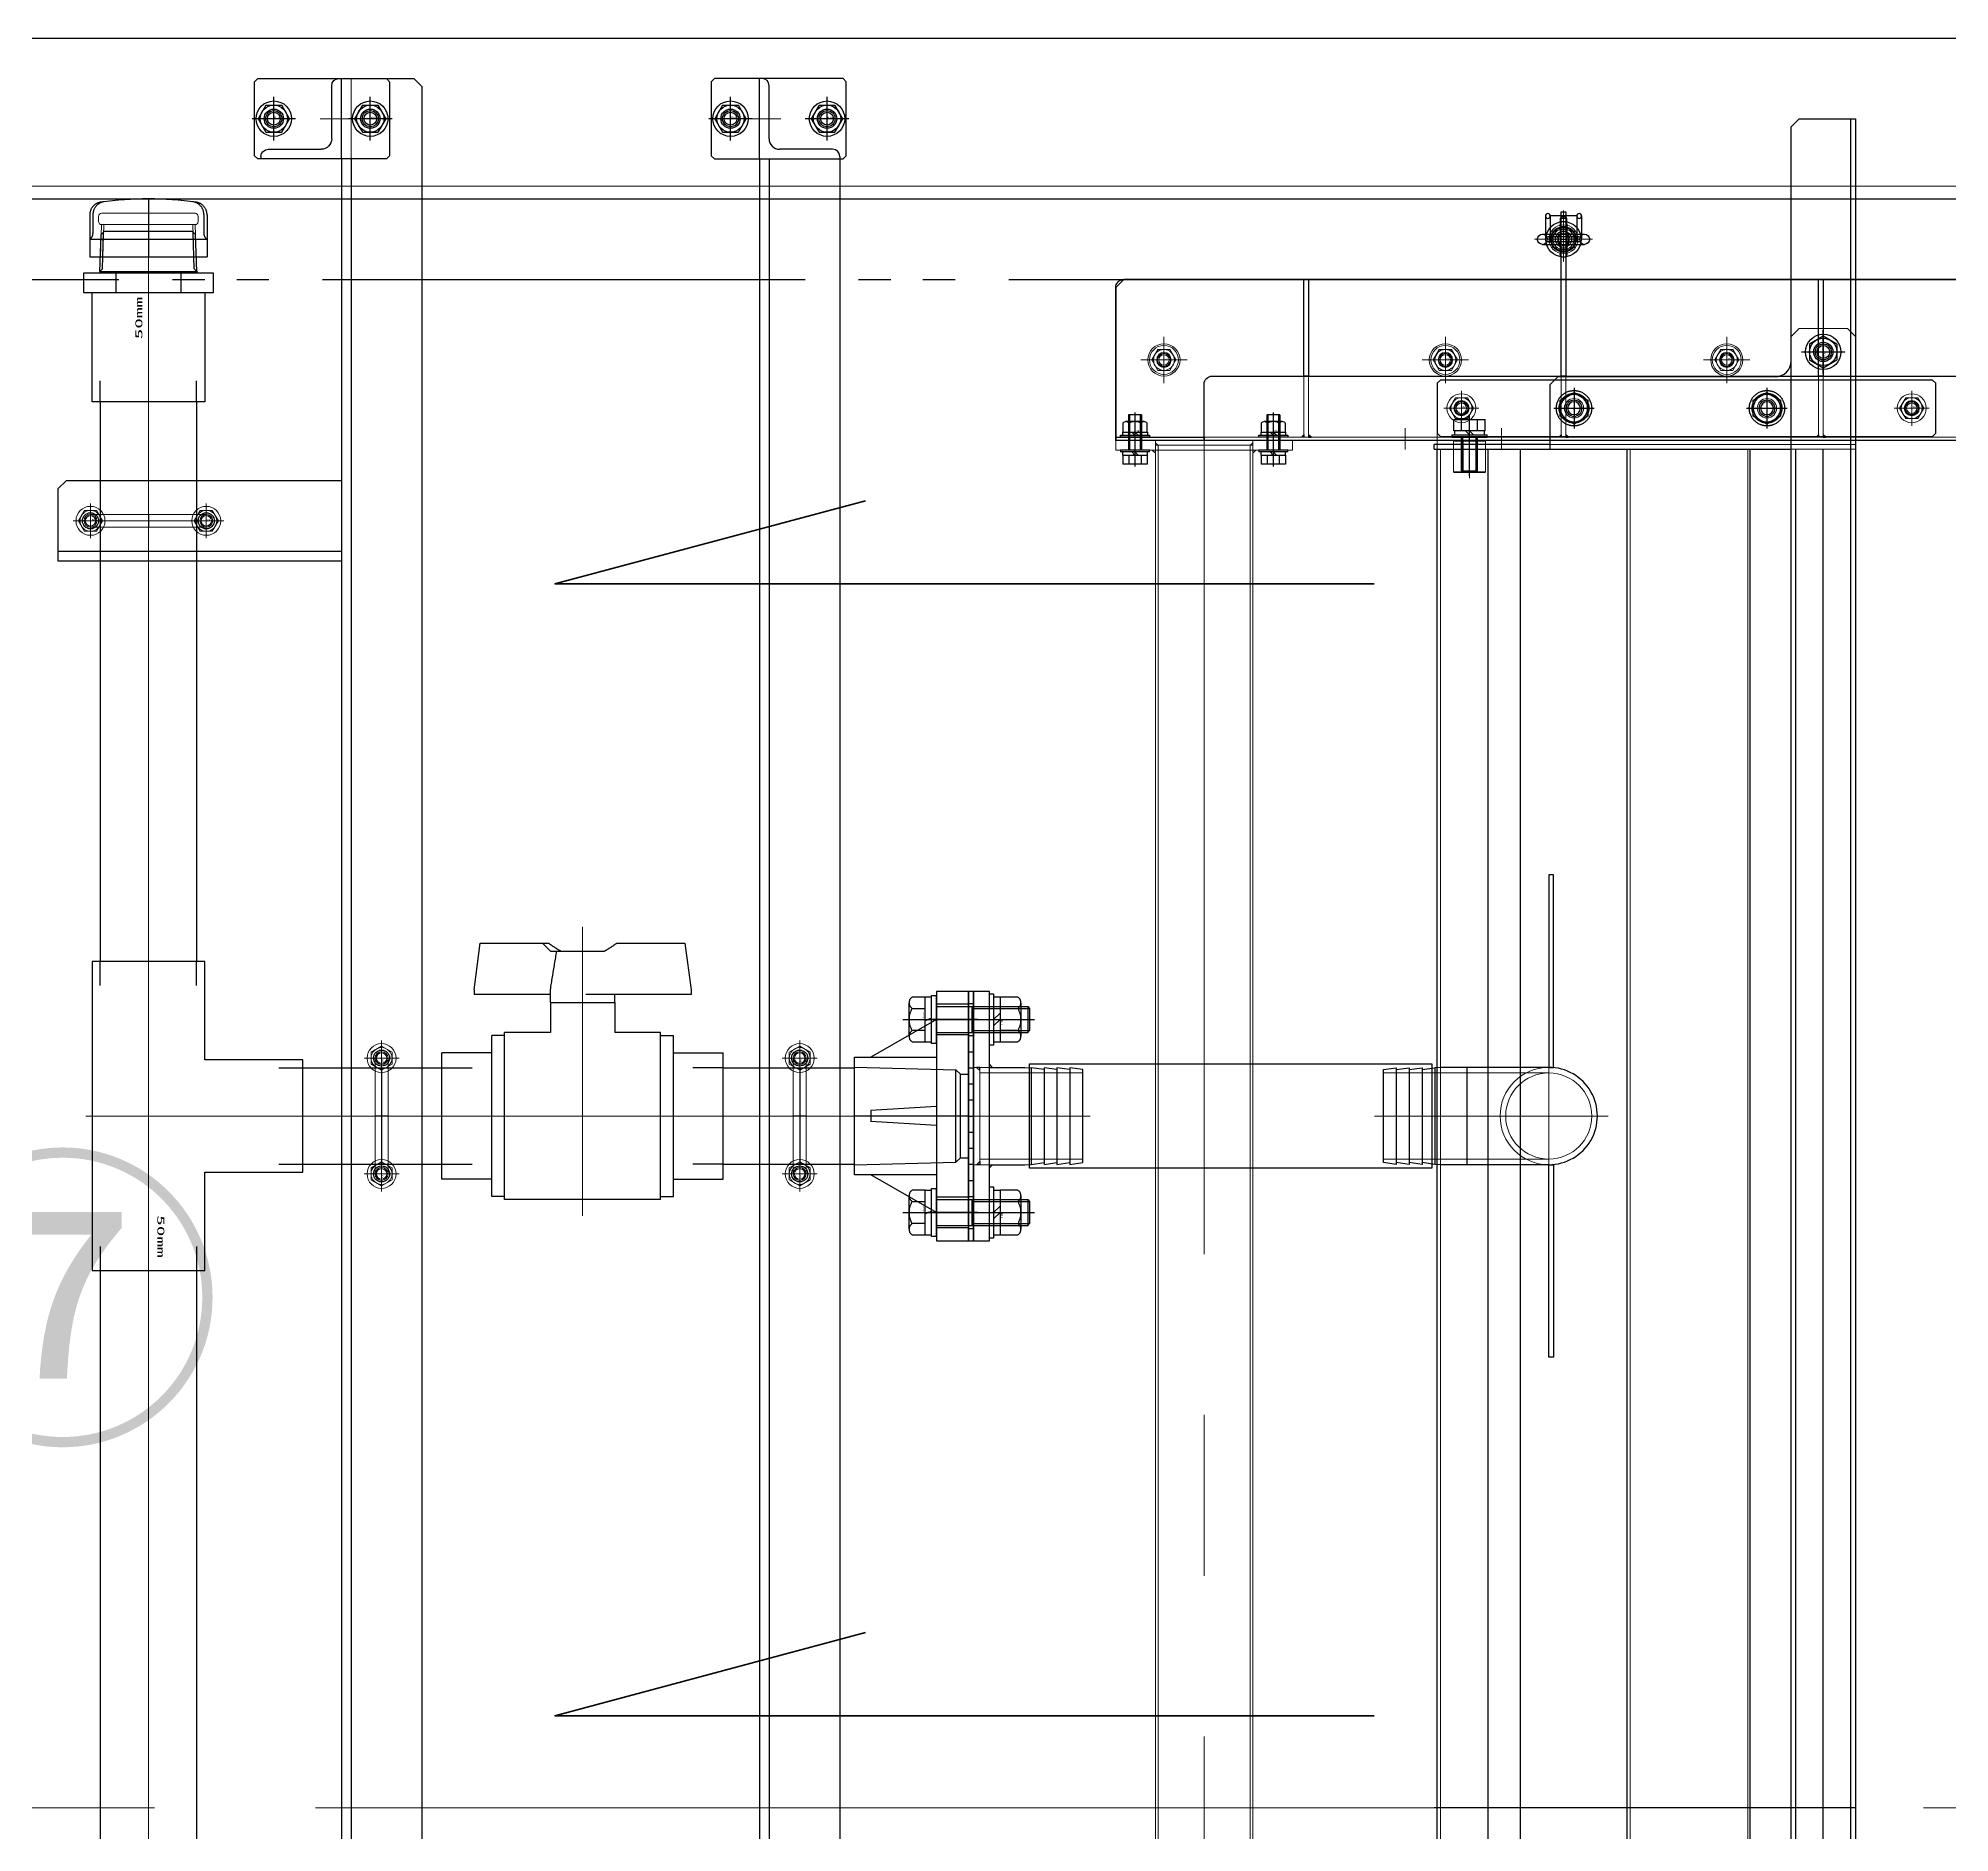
# Model space of a CAD drawing. Units: millimetres at full size. Extents: x -18456 to 18937, y -12290 to 13871.
# Drawn here: x -11408 to -7842, y 5177 to 8524 of the extents above; entities that cross this region are included whole.
import ezdxf
from ezdxf.enums import TextEntityAlignment as Align

# ---------------------------------------------------------------- set-up
doc = ezdxf.new("R2010")
doc.units = ezdxf.units.MM
doc.header["$LTSCALE"] = 100
doc.linetypes.add('CHAIN2', pattern=[12, 9, -1, 1, -1])
doc.linetypes.add('DOUBLE_CHAIN2', pattern=[12.8, 9, -1, 0.6, -0.6, 0.6, -1])
for name, color, linetype in [('0-2_0', 2, 'Continuous'), ('0-3_06_PHANTOM', 2, 'DOUBLE_CHAIN2'), ('0-6_10_DRAFT', 1, 'Continuous')]:
    doc.layers.add(name, color=color, linetype=linetype)
for name, color, linetype, lineweight in [('0-7_05_CENTER', 2, 'CHAIN2', 18), ('0-8_04_HIDDEN', 7, 'Continuous', 18), ('1-0', 30, 'Continuous', 70), ('1-2', 5, 'Continuous', 18)]:
    doc.layers.add(name, color=color, linetype=linetype, lineweight=lineweight)
doc.styles.add('ＭＳ ゴシック', font='')
doc.styles.get('ＭＳ ゴシック').set_extended_font_data('MS Gothic')

# ---------------------------------------------------------------- blocks, each defined once
blk = doc.blocks.new('8b_1_1')
at = {"layer": '0-8_04_HIDDEN', "color": 2, "linetype": 'CHAIN2'}
for p, q in [((10.87, 0), (-10.87, 0)), ((0, -10.87), (0, 10.87))]:
    blk.add_line(p, q, dxfattribs=at)
at = {"layer": '0-8_04_HIDDEN', "color": 2}
for p, q in [((-3.75, 6.49), (-7.5, 0)), ((-7.5, 0), (-3.75, -6.49)), ((3.75, 6.49), (-3.75, 6.49)), ((3.75, 6.49), (-3.75, 6.49)), ((7.5, 0), (3.75, 6.49)), ((3.75, -6.49), (7.5, 0)), ((-3.75, -6.49), (3.75, -6.49)), ((-3.75, -6.49), (3.75, -6.49))]:
    blk.add_line(p, q, dxfattribs=at)
for points in [[(-3.75, 6.49), (-7.5, 0), (-3.75, -6.49)], [(3.75, -6.49), (7.5, 0), (3.75, 6.49)]]:
    blk.add_lwpolyline(points, dxfattribs=at)
for radius in [9, 6.5, 4, 3.25]:
    blk.add_circle((0, 0), radius, dxfattribs=at)
at = {"layer": '0-6_10_DRAFT', "style": 'ＭＳ ゴシック', "width": 1.75}
blk.add_text('M8', height=0.733, dxfattribs=at).set_placement((0.76, 0.14), align=Align.BOTTOM_LEFT)
blk = doc.blocks.new('A$C668E7CA1_1_1')
at = {"layer": '0-6_10_DRAFT'}
blk.add_line((0, 4), (0, -4), dxfattribs=at)
at = {"layer": '0-7_05_CENTER'}
for p, q in [((42.64, 0), (-42.64, 0)), ((-36, -6.7), (-36, 6.7)), ((36, -6.7), (36, 6.7))]:
    blk.add_line(p, q, dxfattribs=at)
at = {"layer": '0-8_04_HIDDEN', "color": 2}
for p, q in [((-36, 4), (36, 4)), ((-36, -4), (36, -4))]:
    blk.add_line(p, q, dxfattribs=at)
for centre in [(-36, 0), (36, 0)]:
    blk.add_circle(centre, 3.32, dxfattribs=at)
at = {"layer": '0-8_04_HIDDEN'}
for centre, start, end in [((-36, 0), 90, 270), ((36, 0), 270, 90)]:
    blk.add_arc(centre, 4, start, end, dxfattribs=at)
at = {"layer": '0-8_04_HIDDEN', "color": 2}
for centre, start, end in [((-36, 0), 270, 90), ((36, 0), 90, 270)]:
    blk.add_arc(centre, 4, start, end, dxfattribs=at)
blk = doc.blocks.new('A$C491D668A_1_1')
at = {"layer": '0-2_0'}
for p in [(-72, 0), (0, 0)]:
    blk.add_blockref('8b_1_1', p, dxfattribs=at)
at = {"layer": '0-8_04_HIDDEN'}
blk.add_blockref('A$C668E7CA1_1_1', (-36, 0), dxfattribs=at)
blk = doc.blocks.new('KK015066_54_5_1_1')
at = {"layer": '0-2_0', "color": 134}
for p, q in [((1.5, 50), (0, 50)), ((0, 0), (0, 50)), ((6, 12.5), (6, 45.5)), ((0, 0), (50, 0)), ((45.5, 6), (12.5, 6)), ((50, 1.5), (50, 0))]:
    blk.add_line(p, q, dxfattribs=at)
for centre, radius, start, end in [((1.5, 45.5), 4.5, 0, 90), ((12.5, 12.5), 6.5, 180, 270), ((45.5, 1.5), 4.5, 0, 90)]:
    blk.add_arc(centre, radius, start, end, dxfattribs=at)
blk = doc.blocks.new('A$C457F5408_1_1')
at = {"layer": '0-2_0', "color": 134}
for p, q in [((-7, 2125), (10, 2125)), ((15, 2120), (10, 2125)), ((15, 2120), (15, 275)), ((-35, 2075), (-35, 25)), ((-29, 2075), (-29, 25)), ((225, 2075), (225, 25)), ((231, 2075), (231, 25)), ((275, 2075), (275, 25)), ((-35, 1831), (-211, 1831))]:
    blk.add_line(p, q, dxfattribs=at)
for points in [[(-7, 2075), (-87, 2075), (-89, 2077), (-89, 2123), (-87, 2125), (-7, 2125), (-5, 2123), (-5, 2077)], [(197, 2075), (277, 2075), (279, 2077), (279, 2123), (277, 2125), (197, 2125), (195, 2123), (195, 2077)], [(-35, 1875), (-35, 1825), (-211, 1825), (-211, 1870), (-206, 1875)]]:
    blk.add_lwpolyline(points, close=True, dxfattribs=at)
for centre, radius in [((-77, 2100), 6), ((-17, 2100), 6), ((207, 2100), 6), ((267, 2100), 6), ((-191, 1850), 5), ((-119, 1850), 5), ((-10, 1516), 5), ((250, 1516), 5), ((-10, 1444), 5), ((250, 1444), 5)]:
    blk.add_circle(centre, radius, dxfattribs=at)
at = {"layer": '0-7_05_CENTER'}
for p, q in [((-77, 2110.29), (-77, 2089.71)), ((-17, 2110.29), (-17, 2089.71)), ((207, 2110.29), (207, 2089.71)), ((267, 2110.29), (267, 2089.71)), ((-87.29, 2100), (-66.71, 2100)), ((-48.22, 2100), (-27.64, 2100)), ((-27.29, 2100), (-6.71, 2100)), ((217.29, 2100), (196.71, 2100)), ((238.22, 2100), (217.64, 2100)), ((277.29, 2100), (256.71, 2100)), ((-191, 1859.34), (-191, 1840.66)), ((-119, 1859.34), (-119, 1840.66)), ((-200.34, 1850), (-181.66, 1850)), ((-128.34, 1850), (-109.66, 1850)), ((-10, 1506.66), (-10, 1525.34)), ((250, 1506.66), (250, 1525.34)), ((-0.66, 1516), (-19.34, 1516)), ((259.34, 1516), (240.66, 1516)), ((-10, 1434.66), (-10, 1453.34)), ((250, 1434.66), (250, 1453.34)), ((-0.66, 1444), (-19.34, 1444)), ((259.34, 1444), (240.66, 1444))]:
    blk.add_line(p, q, dxfattribs=at)
at = {"layer": '0-8_04_HIDDEN'}
blk.add_line((-29, 2075), (-29, 2125), dxfattribs=at)
at = {"layer": '0-8_04_HIDDEN', "xscale": -1}
blk.add_blockref('KK015066_54_5_1_1', (-35, 2075), dxfattribs=at)
at = {"layer": '0-8_04_HIDDEN'}
blk.add_blockref('KK015066_54_5_1_1', (225, 2075), dxfattribs=at)
blk = doc.blocks.new('10b_1_1')
at = {"layer": '0-2_0', "color": 134, "linetype": 'CHAIN2'}
for p, q in [((0, -13.51), (0, 13.51)), ((13.51, 0), (-13.51, 0))]:
    blk.add_line(p, q, dxfattribs=at)
at = {"layer": '0-2_0', "color": 134}
for q in [(-9.8, 0), (4.9, 8.49)]:
    blk.add_line((-4.9, 8.49), q, dxfattribs=at)
for points in [[(-9.8, 0), (-4.9, -8.49), (4.9, -8.49)], [(4.9, -8.49), (9.8, 0), (4.9, 8.49)]]:
    blk.add_lwpolyline(points, dxfattribs=at)
for radius in [11, 8.49, 5, 4]:
    blk.add_circle((0, 0), radius, dxfattribs=at)
at = {"layer": '0-6_10_DRAFT', "style": 'ＭＳ ゴシック', "width": 1.8}
blk.add_text('M10', height=0.916, dxfattribs=at).set_placement((0.26, 0.12), align=Align.BOTTOM_LEFT)
blk = doc.blocks.new('A$C54E27890_1')
at = {"layer": '0-2_0'}
for name, p, rotation in [('A$C457F5408_1_1', (0, -17), 270), ('A$C491D668A_1_1', (1850, 102), 270), ('10b_1_1', (2100, 60), 270), ('10b_1_1', (2100, 0), 270), ('A$C491D668A_1_1', (1444, -7), 180), ('10b_1_1', (2100, -224), 270), ('A$C491D668A_1_1', (1444, -267), 180), ('10b_1_1', (2100, -284), 270)]:
    blk.add_blockref(name, p, dxfattribs=dict(at, rotation=rotation))
blk = doc.blocks.new('A$C73951639_1_1')
at = {"layer": '0-3_06_PHANTOM', "color": 7}
for p, q in [((32, 30.25), (36, 30.05)), ((10, -30.25), (32, -30.25)), ((32, -30.25), (36, -30.05))]:
    blk.add_line(p, q, dxfattribs=at)
for points in [[(10, 77.5), (0, 77.5), (0, -77.5), (10, -77.5)], [(68, 28.95), (60, 30.05), (60, -30.05), (68, -28.95)]]:
    blk.add_lwpolyline(points, close=True, dxfattribs=at)
at = {"layer": '0-3_06_PHANTOM', "color": 3}
for points in [[(4, 30.25), (2, 30.25), (4, 28.25)], [(10, 30.25), (12, 30.25), (10, 32.25)], [(4, -30.25), (2, -30.25), (4, -28.25)], [(10, -30.25), (12, -30.25), (10, -32.25)]]:
    blk.add_lwpolyline(points, close=True, dxfattribs=at)
at = {"layer": '0-3_06_PHANTOM', "color": 7}
for points in [[(10, -30.25), (10, 30.25), (32, 30.25)], [(44, 28.95), (36, 30.05), (36, -30.05), (44, -28.95)], [(52, 28.95), (44, 30.05), (44, -30.05), (52, -28.95)], [(60, 28.95), (52, 30.05), (52, -30.05), (60, -28.95)]]:
    blk.add_lwpolyline(points, dxfattribs=at)
at = {"layer": '0-7_05_CENTER'}
for p, q in [((-8.05, 60), (18.04, 60)), ((0, 0), (72.72, 0)), ((68, 0), (10, 0)), ((-8.05, -60), (18.04, -60))]:
    blk.add_line(p, q, dxfattribs=at)
at = {"layer": '0-8_04_HIDDEN'}
for p, q in [((10, 30.25), (0, 30.25)), ((4, -30.25), (4, 30.25)), ((4, 26.75), (68, 26.75)), ((10, -30.25), (0, -30.25)), ((4, -26.75), (68, -26.75))]:
    blk.add_line(p, q, dxfattribs=at)
blk = doc.blocks.new('A$C4CA70B29_1_1')
at = {"layer": '0-3_06_PHANTOM', "color": 3, "linetype": 'Continuous'}
for p, q in [((-3, 70), (0, 70)), ((-3, 60), (0, 60)), ((-3, 50), (0, 50)), ((-3, 40), (0, 40)), ((-3, 30), (0, 30)), ((-3, 20), (0, 20)), ((-3, 10), (0, 10)), ((-3, 0), (0, 0)), ((-3, -10), (0, -10)), ((-3, -20), (0, -20)), ((-3, -30), (0, -30)), ((-3, -40), (0, -40)), ((-3, -50), (0, -50)), ((-3, -60), (0, -60)), ((-3, -70), (0, -70))]:
    blk.add_line(p, q, dxfattribs=at)
at = {"layer": '0-3_06_PHANTOM', "color": 3}
blk.add_lwpolyline([(0, 77.5), (-3, 77.5), (-3, -77.5), (0, -77.5)], close=True, dxfattribs=at)
blk = doc.blocks.new('M16Nza_1_1')
at = {"layer": '0-3_06_PHANTOM', "color": 7}
for p, q in [((-13.85, 17.74), (-13.85, 6.6)), ((-10.39, 19.6), (10.39, 19.6)), ((-6.92, 6.6), (-6.92, 17.74)), ((6.93, 17.74), (6.93, 6.6)), ((13.85, 6.6), (13.85, 17.74)), ((-4, 6.6), (0, 2.6)), ((0, 6.6), (4, 2.6)), ((14, 6.6), (14, 2.6))]:
    blk.add_line(p, q, dxfattribs=at)
at = {"layer": '0-3_06_PHANTOM', "color": 7, "linetype": 'CHAIN2'}
blk.add_line((0, 0), (0, 19.6), dxfattribs=at)
at = {"layer": '0-3_06_PHANTOM', "color": 7}
blk.add_lwpolyline([(-16, 2.6), (16, 2.6), (16, 0), (-16, 0)], close=True, dxfattribs=at)
blk.add_lwpolyline([(-14, 2.6), (-14, 6.6), (14, 6.6)], dxfattribs=at)
for centre, radius, start, end in [((-10.39, 15.44), 4.16, 33.626, 146.374), ((0, 5.75), 13.85, 60, 120), ((10.39, 15.44), 4.16, 33.626, 146.374)]:
    blk.add_arc(centre, radius, start, end, dxfattribs=at)
at = {"layer": '0-6_10_DRAFT', "style": 'ＭＳ ゴシック', "width": 0.6}
blk.add_text('Ｍ１６', height=1.257, dxfattribs=at).set_placement((0.41, 6.78), align=Align.BOTTOM_LEFT)
blk = doc.blocks.new('A$C598F6B99_1')
at = {"layer": '0-3_06_PHANTOM', "color": 7}
for p, q in [((-13.85, 15.14), (-13.85, 7)), ((-10.39, 17), (10.39, 17)), ((-6.92, 7), (-6.92, 15.14)), ((6.92, 15.14), (6.92, 7)), ((13.85, 7), (13.85, 15.14)), ((-15, 0), (-15, 3)), ((-15, 3), (15, 3)), ((-15, 0), (15, 0)), ((-14, 3), (-14, 7)), ((-14, 7), (14, 7)), ((-8, 0), (-8, -56.92)), ((0.73, 3), (-0.73, 7)), ((8, 0), (8, -56.92)), ((14, 7), (14, 3)), ((15, 3), (15, 0)), ((8, -22), (-8, -22)), ((-6.92, -22), (-6.92, -58)), ((6.92, -22), (6.92, -58))]:
    blk.add_line(p, q, dxfattribs=at)
at = {"layer": '0-3_06_PHANTOM', "color": 7, "linetype": 'CHAIN2'}
blk.add_line((0, 20.91), (0, -61), dxfattribs=at)
at = {"layer": '0-3_06_PHANTOM', "color": 7}
for points in [[(8, -56.92), (-8, -56.92), (-6.92, -58)], [(8, -56.92), (6.92, -58), (-6.92, -58)]]:
    blk.add_lwpolyline(points, dxfattribs=at)
for centre, radius, start, end in [((-10.39, 12.84), 4.16, 33.626, 146.374), ((0, 3.15), 13.85, 60, 120), ((10.39, 12.84), 4.16, 33.626, 146.374)]:
    blk.add_arc(centre, radius, start, end, dxfattribs=at)
at = {"layer": '0-6_10_DRAFT', "style": 'ＭＳ ゴシック', "width": 1.5}
blk.add_text('M16x65', height=0.733, dxfattribs=at).set_placement((0.41, 7.48), align=Align.BOTTOM_LEFT)
blk = doc.blocks.new('TSフランジ-JIS10K-50mmb')
at = {"layer": '0-3_06_PHANTOM'}
for p, q in [((-60, 20), (-36.5, 60.7)), ((-36.5, 71), (36.5, 71)), ((-36.5, 20), (-36.5, 71)), ((-6, 20), (-3.5, 60.7)), ((3.5, 60.7), (-3.5, 60.7)), ((6, 20), (3.5, 60.7)), ((36.5, 71), (36.5, 20)), ((60, 20), (36.5, 60.7)), ((77.5, 20), (-77.5, 20)), ((-77.5, 20), (-77.5, 0)), ((77.5, 0), (77.5, 20)), ((-77.5, 0), (77.5, 0))]:
    blk.add_line(p, q, dxfattribs=at)
at = {"layer": '0-3_06_PHANTOM', "linetype": 'CHAIN2'}
for p, q in [((0, 0), (0, 71)), ((-60, -5.65), (-60, 25.28)), ((60, -5.65), (60, 25.28))]:
    blk.add_line(p, q, dxfattribs=at)
at = {"layer": '0-3_06_PHANTOM', "linetype": 'Continuous'}
for p, q in [((-69.5, 0), (-69.5, 20)), ((-50.5, 0), (-50.5, 20)), ((50.5, 0), (50.5, 20)), ((69.5, 0), (69.5, 20))]:
    blk.add_line(p, q, dxfattribs=at)
at = {"layer": '0-6_10_DRAFT'}
for p, q in [((-26, 5), (-26, 0)), ((26, 5), (26, 0))]:
    blk.add_line(p, q, dxfattribs=at)
for points in [[(-30.4, 71), (-28.7, 8), (28.7, 8)], [(30.4, 71), (28.7, 8), (26, 5)], [(-28.7, 8), (-26, 5), (26, 5)]]:
    blk.add_lwpolyline(points, dxfattribs=at)
blk = doc.blocks.new('A$C3D25287D_1_1')
at = {"layer": '0-3_06_PHANTOM', "color": 7}
for p, q in [((0, 30), (81.5, 30)), ((0, -30), (81.5, -30))]:
    blk.add_line(p, q, dxfattribs=at)
at = {"layer": '0-7_05_CENTER'}
blk.add_line((0, 0), (136.5, 0), dxfattribs=at)
at = {"layer": '0-3_06_PHANTOM'}
for name, p, rotation in [('TSフランジ-JIS10K-50mmb', (152.5, 0), 90), ('A$C598F6B99_1', (132.5, 60), 90), ('M16Nza_1_1', (165.5, 60), 270), ('A$C598F6B99_1', (132.5, -60), 90), ('M16Nza_1_1', (165.5, -60), 270)]:
    blk.add_blockref(name, p, dxfattribs=dict(at, rotation=rotation))
for name in ['A$C73951639_1_1', 'A$C4CA70B29_1_1']:
    blk.add_blockref(name, (155.5, 0), dxfattribs=at)
blk = doc.blocks.new('バルブソケット(TS-VS)-50mma_1_1')
at = {"layer": '0-3_06_PHANTOM'}
for p, q in [((68, 40.41), (68, -40.41)), ((80, 40.41), (68, 40.41)), ((80, -40.41), (80, 40.41)), ((0, -35), (0, 35)), ((0, 35), (68, 35)), ((81.09, 30.25), (80, 30.25)), ((81.09, 30.25), (81.09, -30.25)), ((81.09, 30.09), (104, 29.37)), ((81.09, 30.09), (82.62, 28.56)), ((82.62, 28.56), (105.43, 27.85)), ((104, 29.37), (106, 27.25)), ((106, 27.25), (106, -27.25)), ((80, 20.2), (68, 20.2)), ((80, -20.2), (68, -20.2)), ((68, -35), (0, -35)), ((81.09, -30.25), (80, -30.25)), ((81.09, -30.09), (82.62, -28.56)), ((81.09, -30.09), (104, -29.37)), ((82.62, -28.56), (105.43, -27.85)), ((104, -29.37), (106, -27.25)), ((68, -40.41), (80, -40.41))]:
    blk.add_line(p, q, dxfattribs=at)
at = {"layer": '0-6_10_DRAFT'}
for p, q in [((0, 30), (12.94, 30)), ((90.12, 29.81), (90.12, -29.81)), ((0, -30), (12.94, -30))]:
    blk.add_line(p, q, dxfattribs=at)
at = {"layer": '0-7_05_CENTER'}
blk.add_line((110.25, 0), (0, 0), dxfattribs=at)
at = {"layer": '0-6_10_DRAFT', "style": 'ＭＳ ゴシック', "width": 2.2}
blk.add_text('50mm', height=4.399, dxfattribs=at).set_placement((38.84, 2.46), align=Align.BOTTOM_LEFT)
blk = doc.blocks.new('SUTPC50Aa_1_1')
at = {"layer": '0-3_06_PHANTOM'}
for p, q in [((-34.5, 26.3), (-34.5, 14.46)), ((34.5, 26.3), (34.5, 14.46)), ((36.5, 26.03), (36.5, 0)), ((-36.5, 11), (36.5, 11))]:
    blk.add_line(p, q, dxfattribs=at)
blk.add_lwpolyline([(-36.5, 26.03), (-36.5, 0), (36.5, 0)], dxfattribs=at)
for centre, radius, start, end in [((0, -179), 215, 82.08631, 97.91371), ((-28.5, 26.03), 8, 97.91371, 180.00002), ((-26.5, 26.3), 8, 97.35517, 179.99996), ((26.5, 26.3), 8, 0.00004, 82.64485), ((28.5, 26.03), 8, 0, 82.08631), ((-38.5, 14.46), 4, 300.00007, 359.99998), ((38.5, 14.46), 4, 180.00004, 239.99991)]:
    blk.add_arc(centre, radius, start, end, dxfattribs=at)
at = {"layer": '0-6_10_DRAFT'}
blk.add_line((0, 36), (0, 0), dxfattribs=at)
at = {"layer": '0-8_04_HIDDEN', "color": 2}
for p, q in [((-31, 25.12), (-31, 22)), ((29, 27.12), (-29, 27.12)), ((31, 22), (31, 25.12)), ((-29.81, 0), (-29.18, 20.01)), ((-29, 20), (29, 20)), ((-28.28, 0), (-27.66, 20)), ((28.28, 0), (27.66, 20)), ((29.81, 0), (29.18, 20.01))]:
    blk.add_line(p, q, dxfattribs=at)
for centre, start, end in [((-29, 25.12), 90, 180), ((29, 25.12), 0, 90), ((-29, 22), 180, 270), ((29, 22), 270, 0)]:
    blk.add_arc(centre, 2, start, end, dxfattribs=at)
blk = doc.blocks.new('チーズ(TS-T)-50mma_1_1')
at = {"layer": '0-3_06_PHANTOM'}
for p, q in [((35, 0), (-35, 0)), ((35, -61), (35, 0)), ((96, -61), (35, -61)), ((96, -131), (96, -61))]:
    blk.add_line(p, q, dxfattribs=at)
for points in [[(-35, 0), (-35, -61), (-96, -61)], [(-96, -61), (-96, -131), (96, -131)]]:
    blk.add_lwpolyline(points, dxfattribs=at)
at = {"layer": '0-6_10_DRAFT'}
for p, q in [((-30, -14.87), (-30, 0)), ((30, -14.87), (30, 0)), ((-81.13, -66), (-96, -66)), ((81.13, -66), (96, -66)), ((-81.13, -126), (-96, -126)), ((81.13, -126), (96, -126))]:
    blk.add_line(p, q, dxfattribs=at)
at = {"layer": '0-7_05_CENTER'}
for p, q in [((0, -134.8), (0, 0)), ((96, -96), (-96, -96))]:
    blk.add_line(p, q, dxfattribs=at)
at = {"layer": '0-6_10_DRAFT', "style": 'ＭＳ ゴシック', "width": 2.2}
blk.add_text('50mm', height=4.399, dxfattribs=at).set_placement((61.66, -91.74), align=Align.BOTTOM_LEFT)
blk = doc.blocks.new('コンパクトボールバルブ27型-ソケット形-50mma_1_1')
at = {"layer": '0-3_06_PHANTOM'}
for p, q in [((-67.5, 78.5), (-63.68, 107.5)), ((-63.68, 107.5), (-21.3, 107.5)), ((-25, 107.5), (-20, 102.5)), ((-20, 102.5), (13.53, 102.5)), ((-67.5, 78.5), (-67.5, 75.5)), ((-20, 75.5), (-67.5, 75.5)), ((-20, 70.5), (-20, 78.5)), ((67.5, 75.5), (2.09, 75.5)), ((20, 70.5), (20, 75.5)), ((67.5, 78.5), (67.5, 75.5)), ((-20, 70.5), (-20, 52)), ((-20, 70.5), (20, 70.5)), ((20, 70.5), (20, 52)), ((-56.5, -50), (-56.5, 50)), ((-48.5, 50), (-56.5, 50)), ((-20, 52), (-48.5, 52)), ((-48.5, -52), (-48.5, 52)), ((48.5, 52), (20, 52)), ((48.5, -52), (48.5, 52)), ((48.5, 50), (56.5, 50)), ((56.5, -50), (56.5, 50)), ((-87.5, -39.25), (-87.5, 39.25)), ((-56.5, 39.25), (-87.5, 39.25)), ((56.5, 39.25), (87.5, 39.25)), ((87.5, -39.25), (87.5, 39.25)), ((-56.5, -39.25), (-87.5, -39.25)), ((56.5, -39.25), (87.5, -39.25)), ((-48.5, -50), (-56.5, -50)), ((48.5, -52), (-48.5, -52)), ((48.5, -50), (56.5, -50))]:
    blk.add_line(p, q, dxfattribs=at)
for points in [[(-13.53, 102.5), (-13.78, 102.64), (-14.03, 102.78), (-14.29, 102.92), (-14.54, 103.06), (-14.79, 103.2), (-15.04, 103.35), (-15.29, 103.49), (-15.54, 103.64), (-15.79, 103.79), (-16.03, 103.94), (-16.28, 104.09), (-16.52, 104.24), (-16.77, 104.4), (-17.01, 104.55), (-17.26, 104.71), (-17.5, 104.86), (-17.74, 105.02), (-17.98, 105.18), (-18.22, 105.34), (-18.46, 105.5), (-18.7, 105.66), (-18.94, 105.83), (-19.18, 105.99), (-19.42, 106.16), (-19.65, 106.32), (-19.89, 106.49), (-20.13, 106.65), (-20.36, 106.82), (-20.6, 106.99), (-20.83, 107.16), (-21.07, 107.33), (-21.3, 107.5)], [(13.53, 102.5), (13.78, 102.64), (14.03, 102.78), (14.29, 102.92), (14.54, 103.06), (14.79, 103.2), (15.04, 103.35), (15.29, 103.49), (15.54, 103.64), (15.79, 103.79), (16.03, 103.94), (16.28, 104.09), (16.52, 104.24), (16.77, 104.4), (17.01, 104.55), (17.26, 104.71), (17.5, 104.86), (17.74, 105.02), (17.98, 105.18), (18.22, 105.34), (18.46, 105.5), (18.7, 105.66), (18.94, 105.83), (19.18, 105.99), (19.42, 106.16), (19.65, 106.32), (19.89, 106.49), (20.13, 106.65), (20.36, 106.82), (20.6, 106.99), (20.83, 107.16), (21.07, 107.33), (21.3, 107.5)], [(21.3, 107.5), (63.68, 107.5), (67.5, 78.5)], [(-20, 78.5), (-19.84, 79.5), (-19.67, 80.5), (-19.51, 81.5), (-19.35, 82.5), (-19.18, 83.5), (-19.02, 84.5), (-18.86, 85.5), (-18.69, 86.5), (-18.53, 87.5), (-18.37, 88.5), (-18.2, 89.5), (-18.04, 90.5), (-17.87, 91.5), (-17.71, 92.5), (-17.55, 93.5), (-17.38, 94.5), (-17.22, 95.5), (-17.06, 96.5), (-16.89, 97.5), (-16.73, 98.5), (-16.57, 99.5), (-16.4, 100.5), (-16.24, 101.5), (-16.08, 102.5)]]:
    blk.add_lwpolyline(points, dxfattribs=at)
at = {"layer": '0-6_10_DRAFT'}
for p, q in [((-87.5, 30), (-68.63, 30)), ((87.5, 30), (68.63, 30)), ((-87.5, -30), (-68.63, -30)), ((87.5, -30), (68.63, -30))]:
    blk.add_line(p, q, dxfattribs=at)
at = {"layer": '0-7_05_CENTER'}
for p, q in [((0, -62), (0, 117.5)), ((87.5, 0), (-87.5, 0))]:
    blk.add_line(p, q, dxfattribs=at)
blk = doc.blocks.new('A$C3C656437_1_1')
at = {"layer": '0-3_06_PHANTOM', "color": 7}
for p, q in [((1414, 1950), (900, 1950)), ((1954, 1950), (1606, 1950)), ((1414, 1890), (900, 1890)), ((1954, 1890), (1606, 1890)), ((1480, 1824), (1480, 1737.5)), ((1540, 1824), (1540, 1737.5))]:
    blk.add_line(p, q, dxfattribs=at)
at = {"layer": '0-6_10_DRAFT'}
for p, q in [((1540, 1775), (1480, 1775)), ((1540, 1515), (1480, 1515))]:
    blk.add_line(p, q, dxfattribs=at)
at = {"layer": '0-7_05_CENTER'}
for p, q in [((1414, 1920), (900, 1920)), ((1954, 1920), (1606, 1920)), ((1510, 1824), (1510, 1737.5))]:
    blk.add_line(p, q, dxfattribs=at)
at = {"layer": '0-3_06_PHANTOM'}
for name, p, rotation in [('チーズ(TS-T)-50mma_1_1', (1510, 1824), 180), ('SUTPC50Aa_1_1', (2044.12, 1920), 270), ('コンパクトボールバルブ27型-ソケット形-50mma_1_1', (1510, 1650), 270), ('A$C3D25287D_1_1', (1510, 1562.5), 270)]:
    blk.add_blockref(name, p, dxfattribs=dict(at, rotation=rotation))
blk.add_blockref('バルブソケット(TS-VS)-50mma_1_1', (1954, 1920), dxfattribs=at)
blk = doc.blocks.new('A$C76D83096_1_1')
at = {"layer": '0-7_05_CENTER'}
for p, q in [((1705.79, 43), (1688.31, 43)), ((-5.79, 0), (1705.69, 0)), ((1705.79, -43), (1688.31, -43))]:
    blk.add_line(p, q, dxfattribs=at)
at = {"layer": '0-8_04_HIDDEN'}
for p, q in [((3, 28.6), (1697, 28.6)), ((6, 30.25), (1694, 30.25)), ((1700, 30.25), (1694, 30.25)), ((1697, 30.25), (1697, -30.25)), ((3, -28.6), (1697, -28.6)), ((1700, -30.25), (1694, -30.25))]:
    blk.add_line(p, q, dxfattribs=at)
blk.add_lwpolyline([(1700, -55), (1694, -55), (1694, 55), (1700, 55)], close=True, dxfattribs=at)
at = {"layer": '0-8_04_HIDDEN', "color": 3}
for points in [[(1694, 30.25), (1692, 30.25), (1694, 32.25)], [(1697, 30.25), (1697, 28.75), (1698.5, 30.25)], [(1694, -30.25), (1692, -30.25), (1694, -32.25)], [(1697, -30.25), (1697, -28.75), (1698.5, -30.25)]]:
    blk.add_lwpolyline(points, close=True, dxfattribs=at)
at = {"layer": '0-8_04_HIDDEN'}
blk.add_lwpolyline([(0, -30.25), (6, -30.25), (1694, -30.25)], dxfattribs=at)
blk = doc.blocks.new('A$C4A032556_1_1')
at = {"layer": '0-2_0', "color": 134}
blk.add_lwpolyline([(150, 50), (150, -45), (145, -50), (-545, -50), (-550, -45), (-550, 50)], dxfattribs=at)
for centre in [(100, 25), (-520, 0), (-345, 0), (-170, 0), (5, 0), (100, -25)]:
    blk.add_circle(centre, 4.5, dxfattribs=at)
at = {"layer": '0-7_05_CENTER'}
for p, q in [((100, 10.56), (100, 39.44)), ((114.44, 25), (85.56, 25)), ((-520, -14.44), (-520, 14.44)), ((-345, -14.44), (-345, 14.44)), ((-170, -14.44), (-170, 14.44)), ((5, -14.44), (5, 14.44)), ((-505.56, 0), (-534.44, 0)), ((-330.56, 0), (-359.44, 0)), ((-155.56, 0), (-184.44, 0)), ((19.44, 0), (-9.44, 0)), ((100, -39.44), (100, -10.56)), ((114.44, -25), (85.56, -25))]:
    blk.add_line(p, q, dxfattribs=at)
at = {"layer": '0-8_04_HIDDEN'}
blk.add_line((-550, 50), (150, 50), dxfattribs=at)
for centre in [(100, 25), (-520, 0), (-345, 0), (-170, 0), (5, 0), (100, -25)]:
    blk.add_circle(centre, 10, dxfattribs=at)
blk = doc.blocks.new('A$C73615150_1_1')
at = {"layer": '0-2_0', "color": 134}
for p, q in [((-80, 48), (-25, 48)), ((-25, 50), (-25, 15)), ((-20, 10), (520, 10)), ((-75, -50), (520, -50))]:
    blk.add_line(p, q, dxfattribs=at)
blk.add_lwpolyline([(520, -50), (520, 50), (-80, 50), (-80, -45)], dxfattribs=at)
at = {"layer": '0-2_0', "color": 3}
for points in [[(37, 48), (35.5, 48), (37, 46.5)], [(40, 48), (41.5, 48), (40, 46.5)], [(197, 48), (195.5, 48), (197, 46.5)], [(200, 48), (201.5, 48), (200, 46.5)], [(357, 48), (355.5, 48), (357, 46.5)], [(360, 48), (361.5, 48), (360, 46.5)], [(515, 48), (513.5, 48), (515, 46.5)], [(520, 48), (518.5, 48), (520, 46.5)]]:
    blk.add_lwpolyline(points, close=True, dxfattribs=at)
at = {"layer": '0-2_0', "color": 134}
for points in [[(40, 10), (37, 10), (37, -50), (40, -50)], [(200, 10), (197, 10), (197, -92), (200, -92)], [(360, 10), (357, 10), (357, -50), (360, -50)], [(520, 10), (515, 10), (515, -50), (520, -50)]]:
    blk.add_lwpolyline(points, close=True, dxfattribs=at)
for centre in [(135, 30), (415, 30), (-50, 0), (125, 0), (300, 0), (475, 0)]:
    blk.add_circle(centre, 4.5, dxfattribs=at)
for centre in [(-20, 15), (-75, -45)]:
    blk.add_arc(centre, 5, 180, 270, dxfattribs=at)
at = {"layer": '0-6_10_DRAFT'}
blk.add_line((-25, 48), (-25, 50), dxfattribs=at)
at = {"layer": '0-7_05_CENTER'}
for p, q in [((-68, 42.39), (-68, 55.61)), ((18, 42.39), (18, 55.61)), ((100, 42.39), (100, 55.61)), ((120, 42.39), (120, 55.61)), ((140, 42.39), (140, 55.61)), ((160, 42.39), (160, 55.61)), ((135, 22.66), (135, 37.34)), ((415, 22.66), (415, 37.34)), ((142.34, 30), (127.66, 30)), ((422.34, 30), (407.66, 30)), ((509.2, 25), (525.89, 25)), ((-40.66, 0), (-59.34, 0)), ((-50, -9.34), (-50, 9.34)), ((134.34, 0), (115.66, 0)), ((125, -9.34), (125, 9.34)), ((309.34, 0), (290.66, 0)), ((300, -9.34), (300, 9.34)), ((484.34, 0), (465.66, 0)), ((475, -9.34), (475, 9.34)), ((509.2, -25), (525.89, -25)), ((191.62, -75), (205.22, -75))]:
    blk.add_line(p, q, dxfattribs=at)
at = {"layer": '0-8_04_HIDDEN'}
for p, q in [((-25, 48), (520, 48)), ((37, 10), (37, 48)), ((40, 48), (40, 10)), ((197, 10), (197, 48)), ((200, 48), (200, 10)), ((357, 10), (357, 48)), ((360, 10), (360, 48)), ((360, 48), (360, 10)), ((515, 10), (515, 48)), ((520, 48), (520, 10)), ((197, -69), (200, -69)), ((197, -81), (200, -81))]:
    blk.add_line(p, q, dxfattribs=at)
blk = doc.blocks.new('M8Nza_1_1')
at = {"layer": '0-2_0'}
for p, q in [((-7.7, 3.2), (7.7, 3.2)), ((-7.7, 3.2), (-7.7, 1.2)), ((-7.5, 8.69), (-7.5, 3.2)), ((5.62, 9.7), (-5.63, 9.7)), ((-3.75, 3.2), (-3.75, 8.69)), ((0, 1.2), (-2, 3.2)), ((0, 3.2), (2, 1.2)), ((3.75, 8.69), (3.75, 3.2)), ((7.5, 3.2), (7.5, 8.69)), ((7.7, 3.2), (7.7, 1.2))]:
    blk.add_line(p, q, dxfattribs=at)
at = {"layer": '0-2_0', "linetype": 'CHAIN2'}
blk.add_line((0, 9.7), (0, 0), dxfattribs=at)
at = {"layer": '0-2_0'}
blk.add_lwpolyline([(-9, 1.2), (9, 1.2), (9, 0), (-9, 0)], close=True, dxfattribs=at)
for centre, radius, start, end in [((-5.63, 7.45), 2.25, 33.626, 146.374), ((0, 2.2), 7.5, 60, 120), ((5.62, 7.45), 2.25, 33.626, 146.374)]:
    blk.add_arc(centre, radius, start, end, dxfattribs=at)
at = {"layer": '0-6_10_DRAFT', "style": 'ＭＳ ゴシック', "width": 1.75}
blk.add_text('M8', height=0.733, dxfattribs=at).set_placement((0.87, 3.27), align=Align.BOTTOM_LEFT)
blk = doc.blocks.new('A$C46CB4146_1_1')
at = {"layer": '0-2_0', "color": 134}
for p, q in [((-9, 1.2), (9, 1.2)), ((-9, 1.2), (-9, 0)), ((-9, 0), (9, 0)), ((-7.7, 3.2), (-7.7, 1.2)), ((7.7, 3.2), (-7.7, 3.2)), ((-7.51, 8.7), (7.51, 8.7)), ((-7.51, 3.2), (-7.51, 8.7)), ((-4, -21.8), (-4, 0)), ((-3.75, 3.2), (-3.75, 8.7)), ((-3.32, -21.8), (-3.32, 0)), ((0, 1.2), (-2, 3.2)), ((0, 3.2), (2, 1.2)), ((3.32, -21.8), (3.32, 0)), ((3.75, 3.2), (3.75, 8.7)), ((4, -21.8), (4, 0)), ((7.51, 3.2), (7.51, 8.7)), ((7.7, 1.2), (7.7, 3.2)), ((9, 0), (9, 1.2)), ((-4, -21.8), (4, -21.8))]:
    blk.add_line(p, q, dxfattribs=at)
at = {"layer": '0-2_0', "color": 134, "linetype": 'CHAIN2'}
blk.add_line((0, -23.3), (0, 10.2), dxfattribs=at)
at = {"layer": '0-6_10_DRAFT', "style": 'ＭＳ ゴシック', "width": 1.8}
blk.add_text('BT-M8x25L,SW,PW', height=0.2199, dxfattribs=at).set_placement((2.97, 8.36), align=Align.BOTTOM_LEFT)
blk = doc.blocks.new('FWTAS-D20-M10-T20.0a_1')
at = {"layer": '0-7_05_CENTER'}
blk.add_line((0, -23.39), (0, 3.39), dxfattribs=at)
at = {"layer": '0-8_04_HIDDEN', "color": 2}
for p, q in [((-5, 0), (-5, -20)), ((-4, 0), (-4, -20)), ((4, 0), (4, -20)), ((5, 0), (5, -20)), ((-10, -0.5), (10, -0.5)), ((-10, -19.5), (10, -19.5))]:
    blk.add_line(p, q, dxfattribs=at)
blk.add_lwpolyline([(-9.5, -20), (9.5, -20), (10, -19.5), (10, -0.5), (9.5, 0), (-9.5, 0), (-10, -0.5), (-10, -19.5)], close=True, dxfattribs=at)
blk = doc.blocks.new('A$C7AFA21F4_1_1')
at = {"layer": '0-2_0', "color": 134, "linetype": 'CHAIN2'}
blk.add_line((0, -24), (0, 14), dxfattribs=at)
at = {"layer": '0-2_0', "color": 134}
for p, q in [((-11, 1.5), (11, 1.5)), ((-11, 1.5), (-11, 0)), ((-11, 0), (11, 0)), ((-9.81, 11), (9.81, 11)), ((-9.81, 4), (-9.81, 11)), ((9.81, 4), (-9.81, 4)), ((-9.25, 4), (-9.25, 1.5)), ((-5, -21), (-5, 0)), ((-4.91, 4), (-4.91, 11)), ((-4.19, -21), (-4.19, 0)), ((0, 1.5), (-2.5, 4)), ((0, 4), (2.5, 1.5)), ((4.19, -21), (4.19, 0)), ((4.91, 4), (4.91, 11)), ((5, -21), (5, 0)), ((9.25, 1.5), (9.25, 4)), ((9.81, 4), (9.81, 11)), ((11, 0), (11, 1.5)), ((-5, -21), (5, -21))]:
    blk.add_line(p, q, dxfattribs=at)
at = {"layer": '0-6_10_DRAFT', "style": 'ＭＳ ゴシック', "width": 1.8}
blk.add_text('BT-M10x25L,SW,PW', height=0.2199, dxfattribs=at).set_placement((5.1, 10.66), align=Align.BOTTOM_LEFT)
blk = doc.blocks.new('A$C7CBE1021_1')
at = {"layer": '0-2_0', "color": 134}
blk.add_lwpolyline([(-13, -17.5), (293, -17.5), (295, -15.5), (295, 15.5), (293, 17.5), (-13, 17.5), (-15, 15.5), (-15, -15.5)], close=True, dxfattribs=at)
for centre in [(0, 0), (280, 0)]:
    blk.add_circle(centre, 4.5, dxfattribs=at)
at = {"layer": '0-7_05_CENTER'}
for p, q in [((7.34, 0), (-7.34, 0)), ((0, -7.34), (0, 7.34)), ((287.34, 0), (272.66, 0)), ((280, -7.34), (280, 7.34))]:
    blk.add_line(p, q, dxfattribs=at)
blk = doc.blocks.new('NTFLS-20b_1')
at = {"layer": '0-2_0', "linetype": 'CHAIN2'}
for p, q in [((11.1, 0), (-11.1, 0)), ((0, -11.1), (0, 11.1))]:
    blk.add_line(p, q, dxfattribs=at)
at = {"layer": '0-2_0'}
for q in [(-9.8, 0), (4.9, 8.49)]:
    blk.add_line((-4.9, 8.49), q, dxfattribs=at)
for points in [[(-9.8, 0), (-4.9, -8.49), (4.9, -8.49)], [(4.9, -8.49), (9.8, 0), (4.9, 8.49)]]:
    blk.add_lwpolyline(points, dxfattribs=at)
for radius in [8.49, 5, 4]:
    blk.add_circle((0, 0), radius, dxfattribs=at)
blk = doc.blocks.new('A$C69041DDD_1_1')
at = {"layer": '0-2_0', "color": 134}
for p, q in [((212, 889.5), (77, 889.5)), ((72, 847.5), (0, 847.5)), ((0, 844.5), (0, 847.5)), ((0, 844.5), (222, 844.5)), ((2, -844.5), (2, 844.5)), ((120, -844.5), (120, 844.5)), ((196.59, -844.5), (196.59, 844.5)), ((222, -844.5), (222, 844.5)), ((225, -844.5), (225, 844.5)), ((242, -844.5), (242, 844.5))]:
    blk.add_line(p, q, dxfattribs=at)
at = {"layer": '0-2_0', "color": 3}
for p, q in [((33.63, -844.5), (33.63, 844.5)), ((53.63, -844.5), (53.63, 844.5))]:
    blk.add_line(p, q, dxfattribs=at)
at = {"layer": '0-2_0', "color": 134}
blk.add_lwpolyline([(77, 889.5), (72, 884.5), (72, 844.5)], dxfattribs=at)
blk.add_circle((242, 905), 6, dxfattribs=at)
blk.add_arc((212, 899.5), 10, 270, 0, dxfattribs=at)
at = {"layer": '0-6_10_DRAFT'}
for p, q in [((22, 844.5), (22, 847.5)), ((262, 0), (0, 0))]:
    blk.add_line(p, q, dxfattribs=at)
at = {"layer": '0-7_05_CENTER'}
for p, q in [((232.66, 905), (251.34, 905)), ((242, 914.34), (242, 895.66)), ((87, 880.05), (87, 859.95)), ((207, 880.05), (207, 859.95)), ((76.95, 870), (97.05, 870)), ((196.95, 870), (217.05, 870))]:
    blk.add_line(p, q, dxfattribs=at)
at = {"layer": '0-8_04_HIDDEN'}
for p, q in [((4, -844.5), (4, 844.5)), ((32, 844.5), (32, 847.5)), ((262, 847.5), (72, 847.5)), ((122, -844.5), (122, 844.5)), ((195.17, -844.5), (195.17, 844.5))]:
    blk.add_line(p, q, dxfattribs=at)
blk.add_lwpolyline([(222, 844.5), (262, 844.5), (262, 914.5), (257, 919.5), (227, 919.5), (222, 914.5), (222, 899.5)], dxfattribs=at)
for centre in [(87, 870), (207, 870)]:
    blk.add_circle(centre, 6, dxfattribs=at)
at = {"layer": '0-2_0', "xscale": -1, "rotation": 270}
for p in [(87, 870), (207, 870)]:
    blk.add_blockref('NTFLS-20b_1', p, dxfattribs=at)
blk = doc.blocks.new('A$C5EC12063_1')
at = {"layer": '0-2_0', "color": 134}
blk.add_line((-1955, 17), (145, 17), dxfattribs=at)
blk.add_lwpolyline([(-1955, 20), (145, 20), (145, -15), (140, -20), (-1950, -20), (-1955, -15)], close=True, dxfattribs=at)
blk.add_circle((-1810, 0), 6, dxfattribs=at)
at = {"layer": '0-7_05_CENTER'}
for p, q in [((-1819.34, 0), (-1800.66, 0)), ((-1810, -9.34), (-1810, 9.34))]:
    blk.add_line(p, q, dxfattribs=at)
blk = doc.blocks.new('10b_2')
at = {"layer": '0-2_0', "color": 134, "linetype": 'CHAIN2'}
for p, q in [((0, -13.51), (0, 13.51)), ((13.51, 0), (-13.51, 0))]:
    blk.add_line(p, q, dxfattribs=at)
at = {"layer": '0-2_0', "color": 134}
for q in [(-9.8, 0), (4.9, 8.49)]:
    blk.add_line((-4.9, 8.49), q, dxfattribs=at)
for points in [[(-9.8, 0), (-4.9, -8.49), (4.9, -8.49)], [(4.9, -8.49), (9.8, 0), (4.9, 8.49)]]:
    blk.add_lwpolyline(points, dxfattribs=at)
for radius in [11, 8.49, 5, 4]:
    blk.add_circle((0, 0), radius, dxfattribs=at)
at = {"layer": '0-6_10_DRAFT', "style": 'ＭＳ ゴシック', "width": 1.8}
blk.add_text('M10', height=0.916, dxfattribs=at).set_placement((0.26, 0.12), align=Align.BOTTOM_LEFT)
blk = doc.blocks.new('A$C491655AE_1_1')
at = {"layer": '0-3_06_PHANTOM', "color": 7, "linetype": 'CHAIN2'}
for p, q in [((0, -12.64), (0, 12.64)), ((-12.64, 0), (12.64, 0))]:
    blk.add_line(p, q, dxfattribs=at)
at = {"layer": '0-3_06_PHANTOM', "color": 7}
blk.add_lwpolyline([(4.91, -8.5), (-4.91, -8.5), (-9.81, 0), (-4.91, 8.5), (4.91, 8.5), (9.81, 0)], close=True, dxfattribs=at)
for radius in [11, 9.25]:
    blk.add_circle((0, 0), radius, dxfattribs=at)
at = {"layer": '0-6_10_DRAFT', "style": 'ＭＳ ゴシック', "width": 1.9}
blk.add_text('BT-M10', height=0.22, dxfattribs=at).set_placement((-0.7, -0.54), align=Align.BOTTOM_LEFT)
blk = doc.blocks.new('A$C48F4429B_1')
at = {"layer": '0-2_0'}
for name, p in [('A$C5EC12063_1', (57.5, 220)), ('10b_2', (-1752.5, 220)), ('A$C491655AE_1_1', (-1717.5, 185)), ('A$C491655AE_1_1', (-1717.5, 65))]:
    blk.add_blockref(name, p, dxfattribs=at)
at = {"layer": '0-2_0', "rotation": 90}
blk.add_blockref('A$C69041DDD_1_1', (-847.5, -22), dxfattribs=at)
blk = doc.blocks.new('A$C171B1F0E_1')
at = {"layer": '0-2_0', "color": 134}
for p, q in [((-66.8, 30.25), (-70.8, 30.05)), ((0, 30.25), (-66.8, 30.25)), ((-50.8, -30.25), (-50.8, 30.25)), ((-66.8, -30.25), (-70.8, -30.05)), ((0, -30.25), (-66.8, -30.25))]:
    blk.add_line(p, q, dxfattribs=at)
for points in [[(0, 30.25), (3, 30.25), (3, 150), (0, 150)], [(-102.8, 28.95), (-94.8, 30.05), (-94.8, -30.05), (-102.8, -28.95)], [(0, -30.25), (3, -30.25), (3, -150), (0, -150)]]:
    blk.add_lwpolyline(points, close=True, dxfattribs=at)
for points in [[(-94.8, 28.95), (-86.8, 30.05), (-86.8, -30.05), (-94.8, -28.95)], [(-86.8, 28.95), (-78.8, 30.05), (-78.8, -30.05), (-86.8, -28.95)], [(-78.8, 28.95), (-70.8, 30.05), (-70.8, -30.05), (-78.8, -28.95)]]:
    blk.add_lwpolyline(points, dxfattribs=at)
blk.add_arc((0, 0), 30.25, 269.99952, 90, dxfattribs=at)
at = {"layer": '0-7_05_CENTER'}
for p, q in [((0, -37.04), (0, 37.04)), ((37.04, 0), (-108.3, 0)), ((-102.8, 0), (-50.8, 0))]:
    blk.add_line(p, q, dxfattribs=at)
at = {"layer": '0-8_04_HIDDEN'}
for p, q in [((0, 26.75), (-102.8, 26.75)), ((0, -26.75), (-102.8, -26.75))]:
    blk.add_line(p, q, dxfattribs=at)
blk.add_circle((0, 0), 26.75, dxfattribs=at)
blk.add_arc((0, 0), 30.25, 90, 270, dxfattribs=at)
blk = doc.blocks.new('A$C5F8F3055_1')
at = {"layer": '0-2_0'}
for name, p, rotation in [('A$C48F4429B_1', (-480, -847.5), 270), ('A$C46CB4146_1_1', (-688, 844), 180), ('A$C46CB4146_1_1', (-602, 844), 180), ('A$C76D83096_1_1', (-645, -850), 90)]:
    blk.add_blockref(name, p, dxfattribs=dict(at, rotation=rotation))
at = {"layer": '0-2_0', "xscale": -1, "rotation": 180}
for name, p in [('A$C73615150_1_1', (-620, 900)), ('A$C4A032556_1_1', (-150, 900))]:
    blk.add_blockref(name, p, dxfattribs=at)
at = {"layer": '0-2_0'}
for name, p in [('8b_1_1', (-670, 900)), ('8b_1_1', (-495, 900)), ('8b_1_1', (-320, 900)), ('A$C7CBE1021_1', (-485, 870)), ('8b_1_1', (-485, 870)), ('8b_1_1', (-205, 870)), ('M8Nza_1_1', (-688, 852)), ('FWTAS-D20-M10-T20.0a_1', (-480, 850)), ('A$C171B1F0E_1', (-430.7, 430))]:
    blk.add_blockref(name, p, dxfattribs=at)
at = {"layer": '0-8_04_HIDDEN'}
for name, p in [('M8Nza_1_1', (-602, 852)), ('A$C7AFA21F4_1_1', (-480, 852))]:
    blk.add_blockref(name, p, dxfattribs=at)
blk = doc.blocks.new('A$C3AA34862_1_1')
at = {"layer": '0-2_0', "color": 134}
blk.add_lwpolyline([(0, 1100), (2500, 1100), (2500, 1000), (0, 1000)], close=True, dxfattribs=at)
at = {"layer": '0-7_05_CENTER'}
blk.add_line((-141.13, 0), (2637.16, 0), dxfattribs=at)
at = {"layer": '0-8_04_HIDDEN'}
blk.add_line((0, 1008), (2500, 1008), dxfattribs=at)
blk = doc.blocks.new('M8アイナットc')
at = {"layer": '0-2_0'}
for p, q in [((-13.15, 3.15), (13.15, 3.15)), ((-13.15, -3.15), (13.15, -3.15))]:
    blk.add_line(p, q, dxfattribs=at)
for centre, radius, start, end in [((-13.15, 0), 3.15, 90, 270), ((0, 0), 8, 23.18804, 156.81196), ((13.15, 0), 3.15, 270, 90), ((0, 0), 8, 203.18804, 336.81196)]:
    blk.add_arc(centre, radius, start, end, dxfattribs=at)
at = {"layer": '0-7_05_CENTER'}
for p, q in [((-18.09, 0), (18.09, 0)), ((0, -10.01), (0, 10.01))]:
    blk.add_line(p, q, dxfattribs=at)
at = {"layer": '0-8_04_HIDDEN', "color": 2}
for radius in [4, 3.25]:
    blk.add_circle((0, 0), radius, dxfattribs=at)
for centre, radius, start, end in [((-13.15, 0), 3.15, 270, 90), ((0, 0), 8, 156.81196, 203.18804), ((0, 0), 8, 336.81196, 23.18804), ((13.15, 0), 3.15, 90, 270)]:
    blk.add_arc(centre, radius, start, end, dxfattribs=at)
blk = doc.blocks.new('A$C4764547B')
at = {"layer": '0-2_0'}
for p, q in [((-2, -9.3), (-2, 9.3)), ((2, -9.3), (2, 9.3))]:
    blk.add_line(p, q, dxfattribs=at)
for centre, start, end in [((0, 9.3), 0, 180), ((0, -9.3), 180, 0)]:
    blk.add_arc(centre, 2, start, end, dxfattribs=at)
at = {"layer": '0-6_10_DRAFT'}
blk.add_line((-2, 0), (2, 0), dxfattribs=at)
at = {"layer": '0-8_04_HIDDEN', "color": 2}
for centre, start, end in [((0, 9.3), 180, 0), ((0, -9.3), 0, 180)]:
    blk.add_arc(centre, 2, start, end, dxfattribs=at)
blk = doc.blocks.new('A$C5B506AB2')
at = {"layer": '0-2_0'}
for p, q in [((-11.25, 14.51), (-11.25, 0)), ((11.25, 14.51), (11.25, 0)), ((9.75, 1.5), (-9.75, 1.5)), ((-9.77, -1.5), (-7.35, -1.5)), ((9.75, -1.5), (-9.75, -1.5)), ((9.77, -1.5), (7.35, -1.5))]:
    blk.add_line(p, q, dxfattribs=at)
for points in [[(-8.25, 14.51), (-8.25, 1.5), (-7.35, 1.5)], [(8.25, 14.51), (8.25, 1.5), (7.35, 1.5)]]:
    blk.add_lwpolyline(points, dxfattribs=at)
blk.add_lwpolyline([(2, 11), (2, 13), (-2, 13), (-2, 11)], close=True, dxfattribs=at)
for radius in [11, 7.5, 5]:
    blk.add_circle((0, 0), radius, dxfattribs=at)
for centre, radius, start, end in [((-9.75, 14.51), 1.5, 0, 180), ((-9.75, 14.51), 1.5, 180, 0), ((0, 11.51), 2.5, 36.77126, 143.22874), ((9.75, 14.51), 1.5, 0, 180), ((9.75, 14.51), 1.5, 180, 0), ((-9.77, 0), 1.5, 180, 270), ((-9.75, 0), 1.5, 90, 270), ((-9.75, 0), 1.5, 270, 90), ((9.75, 0), 1.5, 90, 270), ((9.75, 0), 1.5, 270, 90), ((9.77, 0), 1.5, 270, 0)]:
    blk.add_arc(centre, radius, start, end, dxfattribs=at)
at = {"layer": '0-6_10_DRAFT'}
blk.add_line((8.25, 14.51), (-8.25, 14.51), dxfattribs=at)
at = {"layer": '0-7_05_CENTER'}
for p, q in [((0, -13.89), (0, 17.93)), ((-14.88, 0), (14.88, 0))]:
    blk.add_line(p, q, dxfattribs=at)
blk = doc.blocks.new('A$C4C410D0F')
at = {"layer": '0-2_0', "xscale": -1, "rotation": 180}
blk.add_blockref('A$C5B506AB2', (0, 0), dxfattribs=at)
at = {"layer": '0-2_0'}
for name in ['M8アイナットc', '8b_1_1', 'A$C4764547B']:
    blk.add_blockref(name, (0, 0), dxfattribs=at)

msp = doc.modelspace()

# ---------------------------------------------------------------- linework, layer by layer
at = {"layer": '0-3_06_PHANTOM', "color": 5}
msp.add_lwpolyline([(-13437.8, 8074), (-6936.5, 8074), (-6936.5, 2374), (-13437.8, 2374)], close=True, dxfattribs=at)
at = {"layer": '0-3_06_PHANTOM', "color": 7}
msp.add_lwpolyline([(-9558.8, 6611.5), (-8808.8, 6611.5), (-8808.8, 6416.5), (-9558.8, 6416.5)], close=True, dxfattribs=at)
at = {"layer": '1-0'}
for points in [[(-8915.9, 7506.3), (-10444.5, 7506.3), (-9864.9, 7661.5)], [(-8915.9, 5395.4), (-10444.5, 5395.4), (-9864.9, 5550.7)]]:
    msp.add_lwpolyline(points, dxfattribs=at)

# ---------------------------------------------------------------- block references
at = {"layer": '0-2_0', "xscale": 3, "yscale": 3}
for name, p in [('A$C3AA34862_1_1', (-14067.8, 5224)), ('A$C5F8F3055_1', (-7298.3, 5224))]:
    msp.add_blockref(name, p, dxfattribs=at)
at = {"layer": '0-2_0', "yscale": 3}
for name, p, xscale, rotation in [('A$C54E27890_1', (-10788.8, 2074), 3, 90), ('A$C3C656437_1_1', (-5442.8, 1984), 3, 90), ('A$C4C410D0F', (-8562.9, 8149), -3, 180)]:
    msp.add_blockref(name, p, dxfattribs=dict(at, xscale=xscale, rotation=rotation))

# ---------------------------------------------------------------- texts
at = {"layer": '1-2', "style": 'ＭＳ ゴシック'}
msp.add_text('⑦', height=439.9, dxfattribs=at).set_placement((-11662.7, 5815.8), align=Align.BOTTOM_LEFT)

doc.saveas('drawing.dxf')
